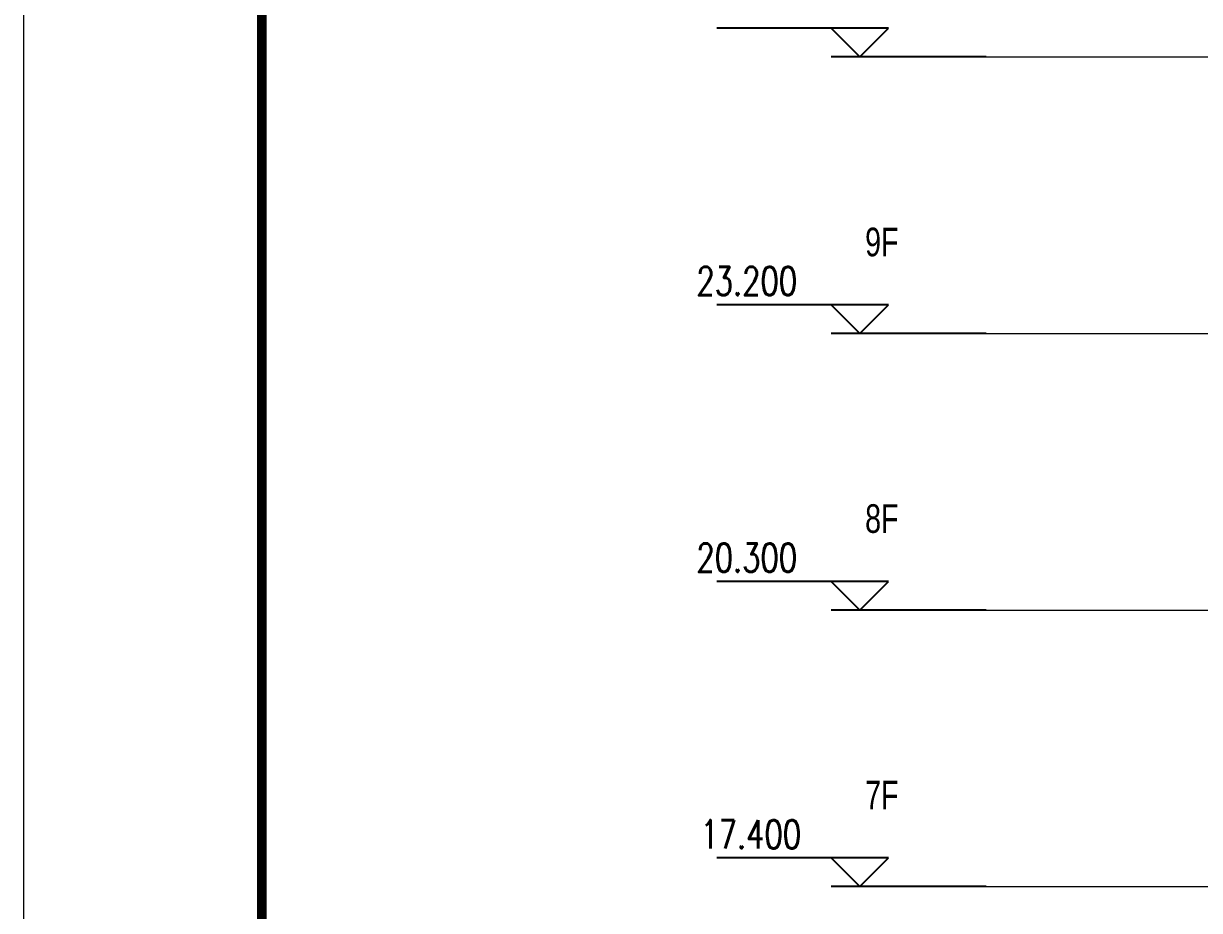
# Model space of a CAD drawing. Extents: x 1332633 to 1595679, y 264824 to 640777.
# Drawn here: x 1332633 to 1344964, y 291280 to 300580 of the extents above; entities that cross this region are included whole.
import ezdxf
from ezdxf.enums import TextEntityAlignment as Align

# ---------------------------------------------------------------- set-up
doc = ezdxf.new("R2010")
doc.units = 0
doc.header["$LTSCALE"] = 1000
doc.header["$MEASUREMENT"] = 0
doc.linetypes.add('DOTE', pattern=[2.42, 2, -0.2, 0.02, -0.2])
for name, color, linetype, lineweight in [('_公共_图框', 4, 'CONTINUOUS', 5), ('DOTE', 1, 'DOTE', 13), ('PUB_TEXT', 7, 'CONTINUOUS', 13)]:
    doc.layers.add(name, color=color, linetype=linetype, lineweight=lineweight)
for name, color, linetype in [('A-Hz1汉字注明（平、立面、房间名称等）', 7, 'CONTINUOUS'), ('DIM_ELEV', 3, 'CONTINUOUS'), ('hatch', 251, 'CONTINUOUS')]:
    doc.layers.add(name, color=color, linetype=linetype)
doc.styles.add('_TCH_DIM', font='SIMPLEX', dxfattribs={"width": 0.8, "bigfont": 'HZTXT'})
doc.styles.add('sunyat', font='3yromanc.shx', dxfattribs={"width": 0.75, "bigfont": '3yhztxt.shx'})
doc.styles.add('图框文字', font='SIMKAI.TTF')

# ---------------------------------------------------------------- blocks, each defined once
blk = doc.blocks.new('tk22')
at = {"layer": '_公共_图框'}
blk.add_lwpolyline([(-84000, 0), (0, 0), (0, 59400), (-84000, 59400)], close=True, dxfattribs=at)
at = {"layer": '_公共_图框', "const_width": 100}
blk.add_lwpolyline([(-81500, 1000), (-1000, 1000), (-1000, 58400), (-81500, 58400)], close=True, dxfattribs=at)
at = {"layer": '_公共_图框', "style": '图框文字'}
for tag, height, p in [('建设单位', 500, (-5000, 38300)), ('合作单位', 500, (-5054, 33683)), ('项目名称', 500, (-5000, 30300)), ('项目编号', 500, (-5000, 26300)), ('建筑', 350, (-2600, 5600)), ('方案深化', 350, (-2600, 4900)), ('1:100', 350, (-2600, 4200)), ('20090705', 350, (-2600, 3500)), ('图号', 350, (-2600, 2450))]:
    blk.add_attdef(tag, text='', height=height, dxfattribs=at).set_placement(p, align=Align.MIDDLE_CENTER)

msp = doc.modelspace()

# ---------------------------------------------------------------- linework, layer by layer
at = {"layer": 'DIM_ELEV'}
for p, q in [((1341702, 300530), (1339902, 300530)), ((1341402, 300230), (1341102, 300530)), ((1341402, 300230), (1341702, 300530)), ((1342727, 300230), (1341102, 300230)), ((1341702, 297630), (1339902, 297630)), ((1341402, 297330), (1341102, 297630)), ((1341402, 297330), (1341702, 297630)), ((1342727, 297330), (1341102, 297330)), ((1341702, 294730), (1339902, 294730)), ((1341402, 294430), (1341102, 294730)), ((1341402, 294430), (1341702, 294730)), ((1342727, 294430), (1341102, 294430)), ((1341702, 291830), (1339902, 291830)), ((1341402, 291530), (1341102, 291830)), ((1341402, 291530), (1341702, 291830)), ((1342727, 291530), (1341102, 291530))]:
    msp.add_line(p, q, dxfattribs=at)
at = {"layer": 'DOTE', "linetype": 'ByBlock', "ltscale": 30}
for p, q in [((1342516, 300230), (1393667, 300230)), ((1342516, 297330), (1393667, 297330)), ((1342516, 294430), (1393667, 294430)), ((1342516, 291530), (1393667, 291530))]:
    msp.add_line(p, q, dxfattribs=at)

# ---------------------------------------------------------------- block references
at = {"layer": 'hatch'}
msp.add_blockref('tk22', (1416633, 267300), dxfattribs=at)

# ---------------------------------------------------------------- texts
at = {"layer": 'A-Hz1汉字注明（平、立面、房间名称等）', "style": 'sunyat', "width": 0.75}
for s, p in [('9F', (1341458, 298139)), ('8F', (1341458, 295239)), ('7F', (1341458, 292339))]:
    msp.add_text(s, height=300, dxfattribs=at).set_placement(p)
at = {"layer": 'PUB_TEXT', "style": '_TCH_DIM', "width": 0.752941}
for s, p in [('23.200', (1339689, 297730)), ('20.300', (1339689, 294830)), ('17.400', (1339731, 291930))]:
    msp.add_text(s, height=297.5, dxfattribs=at).set_placement(p)

doc.saveas('drawing.dxf')
